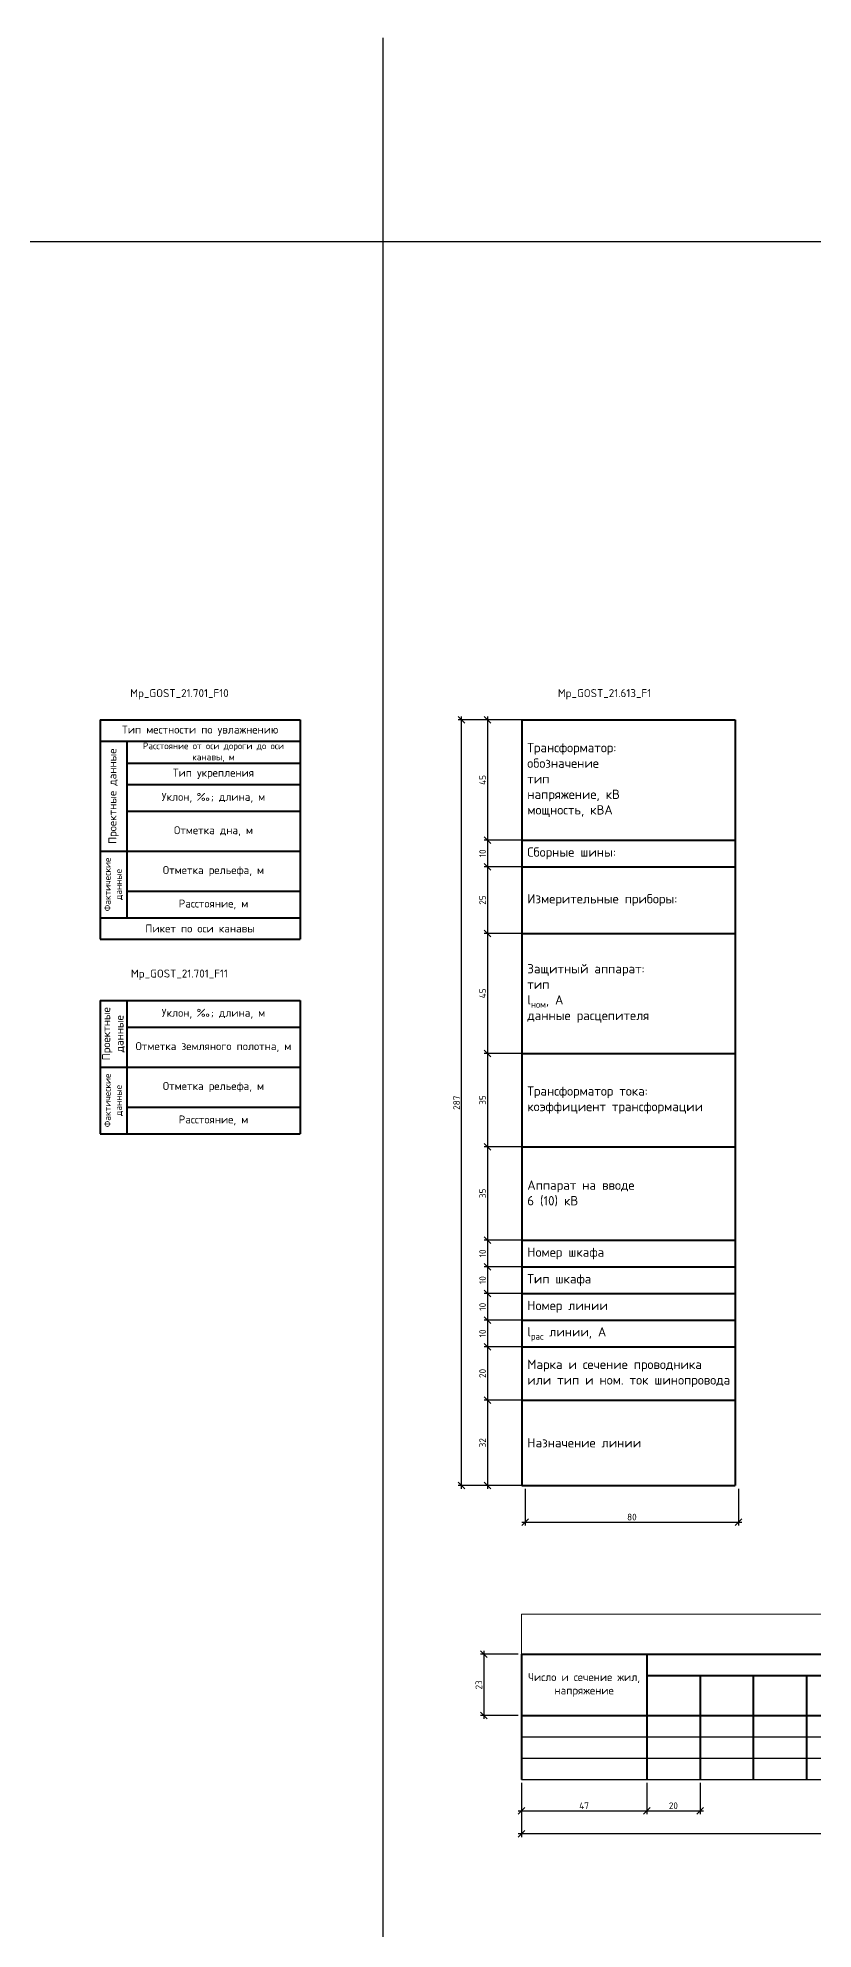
# Model space of a CAD drawing. Header units: millimetres. Extents: x 1497 to 8154, y -1970 to 1505.
# Drawn here: x 6605 to 6896, y 796 to 1505 of the extents above; entities that cross this region are included whole.
import ezdxf

# ---------------------------------------------------------------- set-up
doc = ezdxf.new("R2010")
doc.units = ezdxf.units.MM
doc.styles.add('MpTextStyle', font='isocpeur.ttf')
doc.dimstyles.new('MpDimStyle', dxfattribs={"dimtxt": 2.5, "dimasz": 2.5, "dimexe": 1.25, "dimexo": 1.25, "dimtad": 1, "dimdec": 0, "dimdsep": 46, "dimtxsty": 'MpTextStyle', "dimblk": 'OBLIQUE', "dimcen": 2.5, "dimdle": 1.25, "dimadec": 0, "dimazin": 0, "dimtfac": 1, "dimtdec": 0, "dimtix": 1, "dimtmove": 2, "dimatfit": 3, "dimfxl": 1, "dimarcsym": 0})

# ---------------------------------------------------------------- blocks, each defined once
blk = doc.blocks.new('*T58')
at = {"color": 0, "linetype": 'ByBlock', "lineweight": 40, "transparency": 16777216}
for p, q in [((0, 0), (75, 0)), ((0, 0), (0, -82.17)), ((75, 0), (75, -82.17)), ((0, -8), (75, -8)), ((10, -8), (10, -74.17)), ((10, -16.17), (75, -16.17)), ((10, -24.17), (75, -24.17)), ((10, -34.17), (75, -34.17)), ((0, -49.17), (75, -49.17)), ((10, -64.17), (75, -64.17)), ((0, -74.17), (75, -74.17)), ((0, -82.17), (75, -82.17))]:
    blk.add_line(p, q, dxfattribs=at)
at = {"color": 0, "transparency": 16777216, "attachment_point": 5, "style": 'MpTextStyle'}
for s, insert, char_height, width in [('Тип местности по увлажнению', (37.5, -4), 3, 74), ('Расстояние от оси дороги до оси канавы, м', (42.5, -12.08), 2.5, 64), ('Тип укрепления', (42.5, -20.17), 3, 62), ('Уклон, ‰; длина, м', (42.5, -29.17), 3, 64), ('Отметка дна, м', (42.5, -41.67), 3, 64), ('Отметка рельефа, м', (42.5, -56.67), 3, 64), ('Расстояние, м', (42.5, -69.17), 3, 64), ('Пикет по оси канавы', (37.5, -78.17), 3, 74)]:
    blk.add_mtext(s, dxfattribs=dict(at, insert=insert, char_height=char_height, width=width))
at = {"color": 0, "transparency": 16777216, "attachment_point": 5, "rotation": 90, "style": 'MpTextStyle'}
for s, insert, char_height, width in [('Проектные данные', (5, -28.58), 3, 40.1667), ('Фактические данные', (5, -61.67), 2.5, 24)]:
    blk.add_mtext(s, dxfattribs=dict(at, insert=insert, char_height=char_height, width=width))
blk = doc.blocks.new('*T59')
at = {"color": 0, "linetype": 'ByBlock', "lineweight": 40, "transparency": 16777216}
for p, q in [((0, 0), (75, 0)), ((0, 0), (0, -50)), ((10, 0), (10, -50)), ((75, 0), (75, -50)), ((10, -10), (75, -10)), ((0, -25), (75, -25)), ((10, -40), (75, -40)), ((0, -50), (75, -50))]:
    blk.add_line(p, q, dxfattribs=at)
at = {"color": 0, "transparency": 16777216, "width": 24, "attachment_point": 5, "rotation": 90, "style": 'MpTextStyle'}
for s, insert, char_height in [('Проектные данные', (5, -12.5), 3), ('Фактические данные', (5, -37.5), 2.5)]:
    blk.add_mtext(s, dxfattribs=dict(at, insert=insert, char_height=char_height))
at = {"color": 0, "transparency": 16777216, "char_height": 3, "attachment_point": 5, "style": 'MpTextStyle'}
for s, insert, width in [('Уклон, ‰; длина, м', (42.5, -5), 64), ('Отметка земляного полотна, м', (42.5, -17.5), 62), ('Отметка рельефа, м', (42.5, -32.5), 64), ('Расстояние, м', (42.5, -45), 64)]:
    blk.add_mtext(s, dxfattribs=dict(at, insert=insert, width=width))
blk = doc.blocks.new('_Oblique')
at = {"color": 0, "linetype": 'ByBlock', "lineweight": -2}
blk.add_line((-0.5, -0.5), (0.5, 0.5), dxfattribs=at)
blk = doc.blocks.new('*D165')
at = {"color": 0, "lineweight": -2, "transparency": 16777216}
for p, q in [((6786.4, 1249.2), (6772.26, 1249.2)), ((6773.51, 1250.45), (6773.51, 1202.95)), ((6786.4, 1204.2), (6772.26, 1204.2))]:
    blk.add_line(p, q, dxfattribs=at)
at = {"layer": 'Defpoints', "color": 0, "transparency": 16777216}
for p in [(6787.65, 1249.2), (6773.51, 1204.2), (6787.65, 1204.2)]:
    blk.add_point(p, dxfattribs=at)
at = {"color": 0, "lineweight": -2, "transparency": 16777216, "xscale": 2.5, "yscale": 2.5, "zscale": 2.5}
for p, rotation in [((6773.51, 1249.2), 90), ((6773.51, 1204.2), 270)]:
    blk.add_blockref('_Oblique', p, dxfattribs=dict(at, rotation=rotation))
at = {"color": 0, "transparency": 16777216, "insert": (6771.63, 1226.7), "char_height": 2.5, "attachment_point": 5, "rotation": 90, "style": 'MpTextStyle'}
blk.add_mtext('45', dxfattribs=at)
blk = doc.blocks.new('*D166')
at = {"color": 0, "lineweight": -2, "transparency": 16777216}
for p, q in [((6786.4, 1204.2), (6772.26, 1204.2)), ((6773.51, 1205.45), (6773.51, 1192.95)), ((6786.4, 1194.2), (6772.26, 1194.2))]:
    blk.add_line(p, q, dxfattribs=at)
at = {"layer": 'Defpoints', "color": 0, "transparency": 16777216}
for p in [(6787.65, 1204.2), (6773.51, 1194.2), (6787.65, 1194.2)]:
    blk.add_point(p, dxfattribs=at)
at = {"color": 0, "lineweight": -2, "transparency": 16777216, "xscale": 2.5, "yscale": 2.5, "zscale": 2.5}
for p, rotation in [((6773.51, 1204.2), 90), ((6773.51, 1194.2), 270)]:
    blk.add_blockref('_Oblique', p, dxfattribs=dict(at, rotation=rotation))
at = {"color": 0, "transparency": 16777216, "insert": (6771.63, 1199.2), "char_height": 2.5, "attachment_point": 5, "rotation": 90, "style": 'MpTextStyle'}
blk.add_mtext('10', dxfattribs=at)
blk = doc.blocks.new('*D167')
at = {"color": 0, "lineweight": -2, "transparency": 16777216}
for p, q in [((6786.4, 1194.2), (6772.26, 1194.2)), ((6773.51, 1195.45), (6773.51, 1167.95)), ((6786.4, 1169.2), (6772.26, 1169.2))]:
    blk.add_line(p, q, dxfattribs=at)
at = {"layer": 'Defpoints', "color": 0, "transparency": 16777216}
for p in [(6787.65, 1194.2), (6773.51, 1169.2), (6787.65, 1169.2)]:
    blk.add_point(p, dxfattribs=at)
at = {"color": 0, "lineweight": -2, "transparency": 16777216, "xscale": 2.5, "yscale": 2.5, "zscale": 2.5}
for p, rotation in [((6773.51, 1194.2), 90), ((6773.51, 1169.2), 270)]:
    blk.add_blockref('_Oblique', p, dxfattribs=dict(at, rotation=rotation))
at = {"color": 0, "transparency": 16777216, "insert": (6771.63, 1181.7), "char_height": 2.5, "attachment_point": 5, "rotation": 90, "style": 'MpTextStyle'}
blk.add_mtext('25', dxfattribs=at)
blk = doc.blocks.new('*D168')
at = {"color": 0, "lineweight": -2, "transparency": 16777216}
for p, q in [((6773.51, 1170.45), (6773.51, 1122.95)), ((6786.4, 1169.2), (6772.26, 1169.2)), ((6786.4, 1124.2), (6772.26, 1124.2))]:
    blk.add_line(p, q, dxfattribs=at)
at = {"layer": 'Defpoints', "color": 0, "transparency": 16777216}
for p in [(6787.65, 1169.2), (6773.51, 1124.2), (6787.65, 1124.2)]:
    blk.add_point(p, dxfattribs=at)
at = {"color": 0, "lineweight": -2, "transparency": 16777216, "xscale": 2.5, "yscale": 2.5, "zscale": 2.5}
for p, rotation in [((6773.51, 1169.2), 90), ((6773.51, 1124.2), 270)]:
    blk.add_blockref('_Oblique', p, dxfattribs=dict(at, rotation=rotation))
at = {"color": 0, "transparency": 16777216, "insert": (6771.63, 1146.7), "char_height": 2.5, "attachment_point": 5, "rotation": 90, "style": 'MpTextStyle'}
blk.add_mtext('45', dxfattribs=at)
blk = doc.blocks.new('*D169')
at = {"color": 0, "lineweight": -2, "transparency": 16777216}
for p, q in [((6786.4, 1124.2), (6772.26, 1124.2)), ((6773.51, 1125.45), (6773.51, 1087.95)), ((6786.4, 1089.2), (6772.26, 1089.2))]:
    blk.add_line(p, q, dxfattribs=at)
at = {"layer": 'Defpoints', "color": 0, "transparency": 16777216}
for p in [(6787.65, 1124.2), (6773.51, 1089.2), (6787.65, 1089.2)]:
    blk.add_point(p, dxfattribs=at)
at = {"color": 0, "lineweight": -2, "transparency": 16777216, "xscale": 2.5, "yscale": 2.5, "zscale": 2.5}
for p, rotation in [((6773.51, 1124.2), 90), ((6773.51, 1089.2), 270)]:
    blk.add_blockref('_Oblique', p, dxfattribs=dict(at, rotation=rotation))
at = {"color": 0, "transparency": 16777216, "insert": (6771.63, 1106.7), "char_height": 2.5, "attachment_point": 5, "rotation": 90, "style": 'MpTextStyle'}
blk.add_mtext('35', dxfattribs=at)
blk = doc.blocks.new('*D170')
at = {"color": 0, "lineweight": -2, "transparency": 16777216}
for p, q in [((6786.4, 1089.2), (6772.26, 1089.2)), ((6773.51, 1090.45), (6773.51, 1052.95)), ((6786.4, 1054.2), (6772.26, 1054.2))]:
    blk.add_line(p, q, dxfattribs=at)
at = {"layer": 'Defpoints', "color": 0, "transparency": 16777216}
for p in [(6787.65, 1089.2), (6773.51, 1054.2), (6787.65, 1054.2)]:
    blk.add_point(p, dxfattribs=at)
at = {"color": 0, "lineweight": -2, "transparency": 16777216, "xscale": 2.5, "yscale": 2.5, "zscale": 2.5}
for p, rotation in [((6773.51, 1089.2), 90), ((6773.51, 1054.2), 270)]:
    blk.add_blockref('_Oblique', p, dxfattribs=dict(at, rotation=rotation))
at = {"color": 0, "transparency": 16777216, "insert": (6771.63, 1071.7), "char_height": 2.5, "attachment_point": 5, "rotation": 90, "style": 'MpTextStyle'}
blk.add_mtext('35', dxfattribs=at)
blk = doc.blocks.new('*D171')
at = {"color": 0, "lineweight": -2, "transparency": 16777216}
for p, q in [((6786.4, 1054.2), (6772.26, 1054.2)), ((6773.51, 1055.45), (6773.51, 1042.95)), ((6786.4, 1044.2), (6772.26, 1044.2))]:
    blk.add_line(p, q, dxfattribs=at)
at = {"layer": 'Defpoints', "color": 0, "transparency": 16777216}
for p in [(6787.65, 1054.2), (6773.51, 1044.2), (6787.65, 1044.2)]:
    blk.add_point(p, dxfattribs=at)
at = {"color": 0, "lineweight": -2, "transparency": 16777216, "xscale": 2.5, "yscale": 2.5, "zscale": 2.5}
for p, rotation in [((6773.51, 1054.2), 90), ((6773.51, 1044.2), 270)]:
    blk.add_blockref('_Oblique', p, dxfattribs=dict(at, rotation=rotation))
at = {"color": 0, "transparency": 16777216, "insert": (6771.63, 1049.2), "char_height": 2.5, "attachment_point": 5, "rotation": 90, "style": 'MpTextStyle'}
blk.add_mtext('10', dxfattribs=at)
blk = doc.blocks.new('*D172')
at = {"color": 0, "lineweight": -2, "transparency": 16777216}
for p, q in [((6786.4, 1044.2), (6772.26, 1044.2)), ((6773.51, 1045.45), (6773.51, 1032.95)), ((6786.4, 1034.2), (6772.26, 1034.2))]:
    blk.add_line(p, q, dxfattribs=at)
at = {"layer": 'Defpoints', "color": 0, "transparency": 16777216}
for p in [(6787.65, 1044.2), (6773.51, 1034.2), (6787.65, 1034.2)]:
    blk.add_point(p, dxfattribs=at)
at = {"color": 0, "lineweight": -2, "transparency": 16777216, "xscale": 2.5, "yscale": 2.5, "zscale": 2.5}
for p, rotation in [((6773.51, 1044.2), 90), ((6773.51, 1034.2), 270)]:
    blk.add_blockref('_Oblique', p, dxfattribs=dict(at, rotation=rotation))
at = {"color": 0, "transparency": 16777216, "insert": (6771.63, 1039.2), "char_height": 2.5, "attachment_point": 5, "rotation": 90, "style": 'MpTextStyle'}
blk.add_mtext('10', dxfattribs=at)
blk = doc.blocks.new('*D173')
at = {"color": 0, "lineweight": -2, "transparency": 16777216}
for p, q in [((6773.51, 1035.45), (6773.51, 1022.95)), ((6786.4, 1034.2), (6772.26, 1034.2)), ((6786.4, 1024.2), (6772.26, 1024.2))]:
    blk.add_line(p, q, dxfattribs=at)
at = {"layer": 'Defpoints', "color": 0, "transparency": 16777216}
for p in [(6787.65, 1034.2), (6773.51, 1024.2), (6787.65, 1024.2)]:
    blk.add_point(p, dxfattribs=at)
at = {"color": 0, "lineweight": -2, "transparency": 16777216, "xscale": 2.5, "yscale": 2.5, "zscale": 2.5}
for p, rotation in [((6773.51, 1034.2), 90), ((6773.51, 1024.2), 270)]:
    blk.add_blockref('_Oblique', p, dxfattribs=dict(at, rotation=rotation))
at = {"color": 0, "transparency": 16777216, "insert": (6771.63, 1029.2), "char_height": 2.5, "attachment_point": 5, "rotation": 90, "style": 'MpTextStyle'}
blk.add_mtext('10', dxfattribs=at)
blk = doc.blocks.new('*D174')
at = {"color": 0, "lineweight": -2, "transparency": 16777216}
for p, q in [((6786.4, 1024.2), (6772.26, 1024.2)), ((6773.51, 1025.45), (6773.51, 1012.95)), ((6786.4, 1014.2), (6772.26, 1014.2))]:
    blk.add_line(p, q, dxfattribs=at)
at = {"layer": 'Defpoints', "color": 0, "transparency": 16777216}
for p in [(6787.65, 1024.2), (6773.51, 1014.2), (6787.65, 1014.2)]:
    blk.add_point(p, dxfattribs=at)
at = {"color": 0, "lineweight": -2, "transparency": 16777216, "xscale": 2.5, "yscale": 2.5, "zscale": 2.5}
for p, rotation in [((6773.51, 1024.2), 90), ((6773.51, 1014.2), 270)]:
    blk.add_blockref('_Oblique', p, dxfattribs=dict(at, rotation=rotation))
at = {"color": 0, "transparency": 16777216, "insert": (6771.63, 1019.2), "char_height": 2.5, "attachment_point": 5, "rotation": 90, "style": 'MpTextStyle'}
blk.add_mtext('10', dxfattribs=at)
blk = doc.blocks.new('*D175')
at = {"color": 0, "lineweight": -2, "transparency": 16777216}
for p, q in [((6786.4, 1014.2), (6772.26, 1014.2)), ((6773.51, 1015.45), (6773.51, 992.95)), ((6786.4, 994.2), (6772.26, 994.2))]:
    blk.add_line(p, q, dxfattribs=at)
at = {"layer": 'Defpoints', "color": 0, "transparency": 16777216}
for p in [(6787.65, 1014.2), (6773.51, 994.2), (6787.65, 994.2)]:
    blk.add_point(p, dxfattribs=at)
at = {"color": 0, "lineweight": -2, "transparency": 16777216, "xscale": 2.5, "yscale": 2.5, "zscale": 2.5}
for p, rotation in [((6773.51, 1014.2), 90), ((6773.51, 994.2), 270)]:
    blk.add_blockref('_Oblique', p, dxfattribs=dict(at, rotation=rotation))
at = {"color": 0, "transparency": 16777216, "insert": (6771.63, 1004.2), "char_height": 2.5, "attachment_point": 5, "rotation": 90, "style": 'MpTextStyle'}
blk.add_mtext('20', dxfattribs=at)
blk = doc.blocks.new('*D176')
at = {"color": 0, "lineweight": -2, "transparency": 16777216}
for p, q in [((6786.4, 994.2), (6772.26, 994.2)), ((6773.51, 995.45), (6773.51, 960.95)), ((6786.4, 962.2), (6772.26, 962.2))]:
    blk.add_line(p, q, dxfattribs=at)
at = {"layer": 'Defpoints', "color": 0, "transparency": 16777216}
for p in [(6787.65, 994.2), (6773.51, 962.2), (6787.65, 962.2)]:
    blk.add_point(p, dxfattribs=at)
at = {"color": 0, "lineweight": -2, "transparency": 16777216, "xscale": 2.5, "yscale": 2.5, "zscale": 2.5}
for p, rotation in [((6773.51, 994.2), 90), ((6773.51, 962.2), 270)]:
    blk.add_blockref('_Oblique', p, dxfattribs=dict(at, rotation=rotation))
at = {"color": 0, "transparency": 16777216, "insert": (6771.63, 978.2), "char_height": 2.5, "attachment_point": 5, "rotation": 90, "style": 'MpTextStyle'}
blk.add_mtext('32', dxfattribs=at)
blk = doc.blocks.new('*D177')
at = {"color": 0, "lineweight": -2, "transparency": 16777216}
for p, q in [((6786.4, 1249.2), (6762.49, 1249.2)), ((6763.74, 960.95), (6763.74, 1250.45)), ((6786.4, 962.2), (6762.49, 962.2))]:
    blk.add_line(p, q, dxfattribs=at)
at = {"layer": 'Defpoints', "color": 0, "transparency": 16777216}
for p in [(6763.74, 1249.2), (6787.65, 1249.2), (6787.65, 962.2)]:
    blk.add_point(p, dxfattribs=at)
at = {"color": 0, "lineweight": -2, "transparency": 16777216, "xscale": 2.5, "yscale": 2.5, "zscale": 2.5}
for p, rotation in [((6763.74, 1249.2), 90), ((6763.74, 962.2), 270)]:
    blk.add_blockref('_Oblique', p, dxfattribs=dict(at, rotation=rotation))
at = {"color": 0, "transparency": 16777216, "insert": (6761.87, 1105.7), "char_height": 2.5, "attachment_point": 5, "rotation": 90, "style": 'MpTextStyle'}
blk.add_mtext('287', dxfattribs=at)
blk = doc.blocks.new('*D178')
at = {"color": 0, "lineweight": -2, "transparency": 16777216}
for p, q in [((6787.65, 960.95), (6787.65, 947.2)), ((6867.65, 960.95), (6867.65, 947.2)), ((6786.4, 948.45), (6868.9, 948.45))]:
    blk.add_line(p, q, dxfattribs=at)
at = {"layer": 'Defpoints', "color": 0, "transparency": 16777216}
for p in [(6787.65, 962.2), (6867.65, 962.2), (6867.65, 948.45)]:
    blk.add_point(p, dxfattribs=at)
at = {"color": 0, "lineweight": -2, "transparency": 16777216, "xscale": 2.5, "yscale": 2.5, "zscale": 2.5, "rotation": 180}
blk.add_blockref('_Oblique', (6787.65, 948.45), dxfattribs=at)
at = {"color": 0, "lineweight": -2, "transparency": 16777216, "xscale": 2.5, "yscale": 2.5, "zscale": 2.5}
blk.add_blockref('_Oblique', (6867.65, 948.45), dxfattribs=at)
at = {"color": 0, "transparency": 16777216, "insert": (6827.65, 950.33), "char_height": 2.5, "attachment_point": 5, "style": 'MpTextStyle'}
blk.add_mtext('80', dxfattribs=at)
blk = doc.blocks.new('*T179')
at = {"color": 0, "linetype": 'ByBlock', "lineweight": 40, "transparency": 16777216}
for p, q in [((0, 0), (80, 0)), ((0, 0), (0, -287)), ((80, 0), (80, -287)), ((0, -45), (80, -45)), ((0, -55), (80, -55)), ((0, -80), (80, -80)), ((0, -125), (80, -125)), ((0, -160), (80, -160)), ((0, -195), (80, -195)), ((0, -205), (80, -205)), ((0, -215), (80, -215)), ((0, -225), (80, -225)), ((0, -235), (80, -235)), ((0, -255), (80, -255)), ((0, -287), (80, -287))]:
    blk.add_line(p, q, dxfattribs=at)
at = {"color": 0, "transparency": 16777216, "char_height": 3.5, "width": 76, "attachment_point": 4, "style": 'MpTextStyle'}
for s, insert in [('Трансформатор:\\Pобозначение\\Pтип\\Pнапряжение, кВ\\Pмощность, кВА', (2, -22.5)), ('Сборные шины:', (2, -50)), ('Измерительные приборы:', (2, -67.5)), ('\\A1;Защитный аппарат:\\Pтип\\Pl{\\H0.7x;\\S^ ном;}, А\\Pданные расцепителя', (2, -102.5)), ('Трансформатор тока:\\Pкоэффициент трансформации', (2, -142.5)), ('Аппарат на вводе\\P6 (10) кВ', (2, -177.5)), ('Номер шкафа', (2, -200)), ('Тип шкафа', (2, -210)), ('Номер линии', (2, -220)), ('\\A1;l{\\H0.7x;\\S^ рас;} линии, А', (2, -230)), ('Марка и сечение проводника или тип и ном. ток шинопровода', (2, -245)), ('Назначение линии', (2, -271))]:
    blk.add_mtext(s, dxfattribs=dict(at, insert=insert))
blk = doc.blocks.new('*D221')
at = {"color": 0, "lineweight": -2, "transparency": 16777216}
for p, q in [((6786.21, 850.69), (6786.21, 838.98)), ((6833.21, 850.69), (6833.21, 838.98)), ((6784.96, 840.23), (6834.46, 840.23))]:
    blk.add_line(p, q, dxfattribs=at)
at = {"layer": 'Defpoints', "color": 0, "transparency": 16777216}
for p in [(6786.21, 851.94), (6833.21, 851.94), (6833.21, 840.23)]:
    blk.add_point(p, dxfattribs=at)
at = {"color": 0, "lineweight": -2, "transparency": 16777216, "xscale": 2.5, "yscale": 2.5, "zscale": 2.5, "rotation": 180}
blk.add_blockref('_Oblique', (6786.21, 840.23), dxfattribs=at)
at = {"color": 0, "lineweight": -2, "transparency": 16777216, "xscale": 2.5, "yscale": 2.5, "zscale": 2.5}
blk.add_blockref('_Oblique', (6833.21, 840.23), dxfattribs=at)
at = {"color": 0, "transparency": 16777216, "insert": (6809.71, 842.1), "char_height": 2.5, "attachment_point": 5, "style": 'MpTextStyle'}
blk.add_mtext('47', dxfattribs=at)
blk = doc.blocks.new('*D222')
at = {"color": 0, "lineweight": -2, "transparency": 16777216}
for p, q in [((6786.21, 850.69), (6786.21, 830.35)), ((7073.21, 850.69), (7073.21, 830.35)), ((7074.46, 831.6), (6784.96, 831.6))]:
    blk.add_line(p, q, dxfattribs=at)
at = {"layer": 'Defpoints', "color": 0, "transparency": 16777216}
for p in [(6786.21, 851.94), (7073.21, 851.94), (6786.21, 831.6)]:
    blk.add_point(p, dxfattribs=at)
at = {"color": 0, "lineweight": -2, "transparency": 16777216, "xscale": 2.5, "yscale": 2.5, "zscale": 2.5, "rotation": 180}
blk.add_blockref('_Oblique', (6786.21, 831.6), dxfattribs=at)
at = {"color": 0, "lineweight": -2, "transparency": 16777216, "xscale": 2.5, "yscale": 2.5, "zscale": 2.5}
blk.add_blockref('_Oblique', (7073.21, 831.6), dxfattribs=at)
at = {"color": 0, "transparency": 16777216, "insert": (6929.71, 833.48), "char_height": 2.5, "attachment_point": 5, "style": 'MpTextStyle'}
blk.add_mtext('287', dxfattribs=at)
blk = doc.blocks.new('*D225')
at = {"color": 0, "lineweight": -2, "transparency": 16777216}
for p, q in [((6833.21, 850.69), (6833.21, 838.98)), ((6853.21, 850.69), (6853.21, 838.98)), ((6831.96, 840.23), (6854.46, 840.23))]:
    blk.add_line(p, q, dxfattribs=at)
at = {"layer": 'Defpoints', "color": 0, "transparency": 16777216}
for p in [(6833.21, 851.94), (6853.21, 851.94), (6853.21, 840.23)]:
    blk.add_point(p, dxfattribs=at)
at = {"color": 0, "lineweight": -2, "transparency": 16777216, "xscale": 2.5, "yscale": 2.5, "zscale": 2.5, "rotation": 180}
blk.add_blockref('_Oblique', (6833.21, 840.23), dxfattribs=at)
at = {"color": 0, "lineweight": -2, "transparency": 16777216, "xscale": 2.5, "yscale": 2.5, "zscale": 2.5}
blk.add_blockref('_Oblique', (6853.21, 840.23), dxfattribs=at)
at = {"color": 0, "transparency": 16777216, "insert": (6843.21, 842.1), "char_height": 2.5, "attachment_point": 5, "style": 'MpTextStyle'}
blk.add_mtext('20', dxfattribs=at)
blk = doc.blocks.new('*D226')
at = {"color": 0, "lineweight": -2, "transparency": 16777216}
for p, q in [((6784.96, 898.94), (6770.86, 898.94)), ((6772.11, 900.19), (6772.11, 874.69)), ((6784.96, 875.94), (6770.86, 875.94))]:
    blk.add_line(p, q, dxfattribs=at)
at = {"layer": 'Defpoints', "color": 0, "transparency": 16777216}
for p in [(6786.21, 898.94), (6772.11, 875.94), (6786.21, 875.94)]:
    blk.add_point(p, dxfattribs=at)
at = {"color": 0, "lineweight": -2, "transparency": 16777216, "xscale": 2.5, "yscale": 2.5, "zscale": 2.5}
for p, rotation in [((6772.11, 898.94), 90), ((6772.11, 875.94), 270)]:
    blk.add_blockref('_Oblique', p, dxfattribs=dict(at, rotation=rotation))
at = {"color": 0, "transparency": 16777216, "insert": (6770.23, 887.44), "char_height": 2.5, "attachment_point": 5, "rotation": 90, "style": 'MpTextStyle'}
blk.add_mtext('23', dxfattribs=at)
blk = doc.blocks.new('*T229')
at = {"color": 0, "linetype": 'ByBlock', "lineweight": 40, "transparency": 16777216}
for p, q in [((0, -15), (287, -15)), ((0, -15), (0, -62)), ((47, -15), (47, -62)), ((287, -15), (287, -62)), ((47, -23), (287, -23)), ((67, -23), (67, -62)), ((87, -23), (87, -62)), ((107, -23), (107, -62)), ((127, -23), (127, -62)), ((147, -23), (147, -62)), ((167, -23), (167, -62)), ((187, -23), (187, -62)), ((207, -23), (207, -62)), ((227, -23), (227, -62)), ((247, -23), (247, -62)), ((267, -23), (267, -62)), ((0, -38), (287, -38))]:
    blk.add_line(p, q, dxfattribs=at)
at = {"color": 0, "linetype": 'ByBlock', "lineweight": -2, "transparency": 16777216}
for p, q in [((0, -46), (287, -46)), ((0, -54), (287, -54)), ((0, -62), (287, -62))]:
    blk.add_line(p, q, dxfattribs=at)
at = {"layer": 'Defpoints', "color": 8, "linetype": 'ByBlock', "lineweight": 0, "transparency": 16777216}
for p, q in [((0, 0), (287, 0)), ((0, 0), (0, -15)), ((287, 0), (287, -15))]:
    blk.add_line(p, q, dxfattribs=at)
at = {"color": 0, "transparency": 16777216, "char_height": 3, "attachment_point": 5, "style": 'MpTextStyle'}
for s, insert, width in [('Марка', (167, -19), 240), ('Число и сечение жил, напряжение', (23.5, -26.5), 47)]:
    blk.add_mtext(s, dxfattribs=dict(at, insert=insert, width=width))

msp = doc.modelspace()

# ---------------------------------------------------------------- linework, layer by layer
for p, q in [((6734.18, 1504.97), (6734.18, 26.63)), ((2260.8, 1428.66), (8153.86, 1428.66))]:
    msp.add_line(p, q)

# ---------------------------------------------------------------- block references
for name, p in [('*T58', (6628.16, 1249.2)), ('*T179', (6786.4, 1249.2)), ('*T59', (6628.16, 1144.06)), ('*T229', (6786.21, 913.94))]:
    msp.add_blockref(name, p)

# ---------------------------------------------------------------- texts
at = {"char_height": 3, "attachment_point": 5, "style": 'MpTextStyle'}
for s, insert in [('Mp_GOST_21.701_F10', (6657.89, 1258.82)), ('Mp_GOST_21.613_F1', (6817.37, 1258.82)), ('Mp_GOST_21.701_F11', (6657.89, 1153.68))]:
    msp.add_mtext_dynamic_manual_height_columns(s, width=51.718, gutter_width=15, heights=[0], dxfattribs=dict(at, insert=insert))

# ---------------------------------------------------------------- dimensions: what is measured, and where the dimension line sits
for base, p1, p2, picture, middle in [((6763.74, 1249.2), (6787.65, 962.2), (6787.65, 1249.2), '*D177', (6761.87, 1105.7)), ((6773.51, 1204.2), (6787.65, 1249.2), (6787.65, 1204.2), '*D165', (6771.63, 1226.7)), ((6773.51, 1194.2), (6787.65, 1204.2), (6787.65, 1194.2), '*D166', (6771.63, 1199.2)), ((6773.51, 1169.2), (6787.65, 1194.2), (6787.65, 1169.2), '*D167', (6771.63, 1181.7)), ((6773.51, 1124.2), (6787.65, 1169.2), (6787.65, 1124.2), '*D168', (6771.63, 1146.7)), ((6773.51, 1089.2), (6787.65, 1124.2), (6787.65, 1089.2), '*D169', (6771.63, 1106.7)), ((6773.51, 1054.2), (6787.65, 1089.2), (6787.65, 1054.2), '*D170', (6771.63, 1071.7)), ((6773.51, 1044.2), (6787.65, 1054.2), (6787.65, 1044.2), '*D171', (6771.63, 1049.2)), ((6773.51, 1034.2), (6787.65, 1044.2), (6787.65, 1034.2), '*D172', (6771.63, 1039.2)), ((6773.51, 1024.2), (6787.65, 1034.2), (6787.65, 1024.2), '*D173', (6771.63, 1029.2)), ((6773.51, 1014.2), (6787.65, 1024.2), (6787.65, 1014.2), '*D174', (6771.63, 1019.2)), ((6773.51, 994.2), (6787.65, 1014.2), (6787.65, 994.2), '*D175', (6771.63, 1004.2)), ((6773.51, 962.2), (6787.65, 994.2), (6787.65, 962.2), '*D176', (6771.63, 978.2)), ((6772.11, 875.94), (6786.21, 898.94), (6786.21, 875.94), '*D226', (6770.23, 887.44))]:
    dim = msp.add_linear_dim(base=base, p1=p1, p2=p2, angle=90, dimstyle='MpDimStyle')
    dim.commit()
    dim.dimension.update_dxf_attribs({"geometry": picture, "text_midpoint": middle})
for base, p1, p2, picture, middle in [((6867.65, 948.45), (6787.65, 962.2), (6867.65, 962.2), '*D178', (6827.65, 950.33)), ((6833.21, 840.23), (6786.21, 851.94), (6833.21, 851.94), '*D221', (6809.71, 842.1)), ((6786.21, 831.6), (7073.21, 851.94), (6786.21, 851.94), '*D222', (6929.71, 833.48)), ((6853.21, 840.23), (6833.21, 851.94), (6853.21, 851.94), '*D225', (6843.21, 842.1))]:
    dim = msp.add_linear_dim(base=base, p1=p1, p2=p2, dimstyle='MpDimStyle')
    dim.commit()
    dim.dimension.update_dxf_attribs({"geometry": picture, "text_midpoint": middle})

doc.saveas('drawing.dxf')
